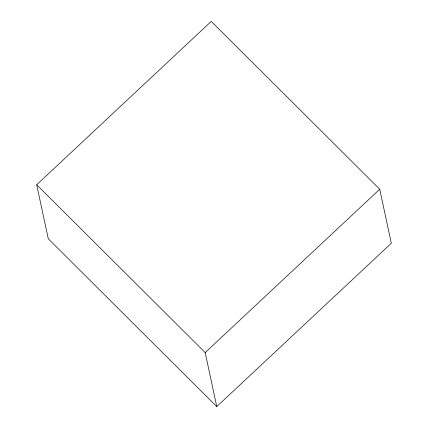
<?xml version="1.0" encoding="UTF-8"?>
<svg xmlns="http://www.w3.org/2000/svg" width="428" height="428" viewBox="0 0 428 428"><rect width="100%" height="100%" fill="white"/><g stroke="black" fill="none" stroke-linecap="round" stroke-linejoin="round"><path stroke-width="0.64" d="M36.69 184.757L211.234 21.4L379.732 189.235L391.31 243.243L216.766 406.6L48.268 238.765L36.69 184.757L205.189 352.592L216.766 406.6M205.189 352.592L379.732 189.235"/></g></svg>
